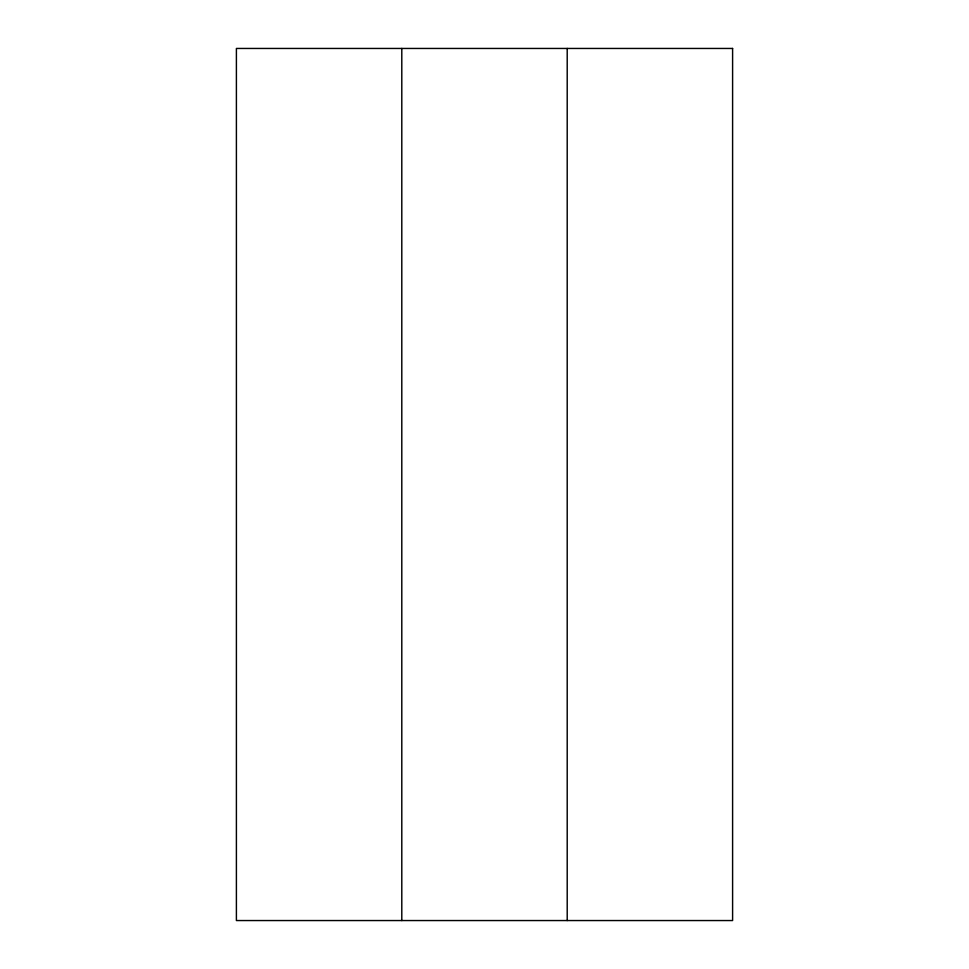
<?xml version="1.0" encoding="UTF-8"?>
<svg xmlns="http://www.w3.org/2000/svg" width="969" height="969" viewBox="0 0 969 969"><rect width="100%" height="100%" fill="white"/><g stroke="black" fill="none" stroke-linecap="round" stroke-linejoin="round"><path stroke-width="1.45" d="M567.204 48.45L567.204 920.55M401.796 48.45L401.796 920.55M732.6 48.45L236.4 48.45L236.4 920.55L732.6 920.55L732.6 48.45"/></g></svg>
